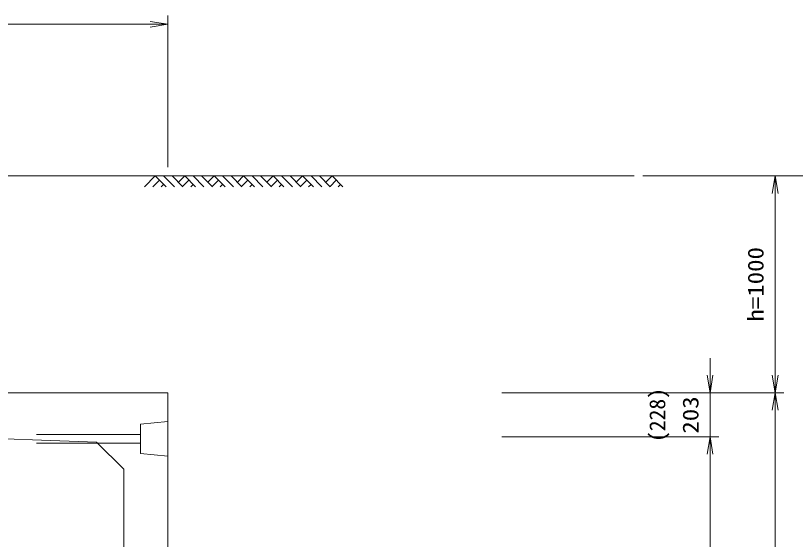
# Model space of a CAD drawing. Units: millimetres at full size; details may follow other scales. Extents: x 0 to 33600, y 27760 to 51520.
# Drawn here: x 25194 to 28788, y 45093 to 47510 of the extents above; entities that cross this region are included whole.
import ezdxf
from ezdxf.enums import TextEntityAlignment as Align

# ---------------------------------------------------------------- set-up
doc = ezdxf.new("R2010")
doc.units = ezdxf.units.MM
doc.header["$LTSCALE"] = 80.0044
doc.linetypes.add('DASHED_SPACED', pattern=[12, 6, -6])
for name, color, linetype, lineweight in [('0_2', 4, 'Continuous', 13), ('寸法', 6, 'Continuous', 13), ('ﾊｯﾁﾝｸﾞ', 4, 'Continuous', 9)]:
    doc.layers.add(name, color=color, linetype=linetype, lineweight=lineweight)
doc.styles.add('ＭＳ ゴシック', font='')
doc.styles.get('ＭＳ ゴシック').set_extended_font_data('MS Gothic')

# ---------------------------------------------------------------- blocks, each defined once
blk = doc.blocks.new('open_arrow')
at = {"color": 0, "linetype": 'Continuous', "lineweight": -2}
blk.add_lwpolyline([(7.5, 1.25), (0, 0), (7.5, -1.25)], dxfattribs=at)

msp = doc.modelspace()

# ---------------------------------------------------------------- linework, layer by layer
at = {"layer": '0_2'}
msp.add_line((28045, 46770), (19545, 46770), dxfattribs=at)
at = {"layer": '0_2', "linetype": 'DASHED_SPACED'}
for p, q in [((25770, 45577), (24890, 45577)), ((25770, 45537), (24890, 45537))]:
    msp.add_line(p, q, dxfattribs=at)
at = {"layer": '0_2', "color": 3}
msp.add_lwpolyline([(24890, 45770), (25895, 45770), (25895, 43314), (24890, 43314)], close=True, dxfattribs=at)
at = {"layer": '0_2', "linetype": 'DASHED_SPACED'}
msp.add_lwpolyline([(25895, 45477), (25770, 45489.5), (25770, 45624.5), (25895, 45637)], close=True, dxfattribs=at)
at = {"layer": '0_2', "color": 3}
msp.add_lwpolyline([(24890, 45567), (25567, 45542), (25692, 45417), (25692, 43667), (25567, 43542), (24890, 43517)], dxfattribs=at)
at = {"layer": '寸法'}
for p, q in [((25895, 46810), (25895, 47510)), ((25895, 47470), (22572.5, 47470)), ((28085, 46770), (29035, 46770)), ((28085, 46770), (28735, 46770)), ((28695, 45770), (28695, 46770)), ((28395, 45407), (28395, 45930)), ((27435, 45770), (28735, 45770)), ((27435, 45770), (28735, 45770)), ((27435, 45770), (28435, 45770)), ((28695, 45770), (28695, 43314)), ((27435, 45567), (28435, 45567)), ((27435, 45567), (28435, 45567)), ((28395, 45567), (28395, 43517))]:
    msp.add_line(p, q, dxfattribs=at)
at = {"layer": 'ﾊｯﾁﾝｸﾞ'}
for p, q in [((25787.35, 46720), (25837.35, 46770)), ((25837.35, 46770), (25887.35, 46720)), ((25876.24, 46770), (25926.24, 46720)), ((25915.13, 46770), (25965.13, 46720)), ((25944.18, 46740.95), (25973.24, 46770)), ((25973.24, 46770), (26023.24, 46720)), ((26012.13, 46770), (26062.13, 46720)), ((26051.02, 46770), (26101.02, 46720)), ((26080.07, 46740.95), (26109.12, 46770)), ((26109.12, 46770), (26159.12, 46720)), ((26148.01, 46770), (26198.01, 46720)), ((26186.9, 46770), (26236.9, 46720)), ((26215.95, 46740.95), (26245, 46770)), ((26245, 46770), (26295, 46720)), ((26283.89, 46770), (26333.89, 46720)), ((26322.78, 46770), (26372.78, 46720)), ((26351.83, 46740.95), (26380.88, 46770)), ((26380.88, 46770), (26430.88, 46720)), ((26419.77, 46770), (26469.77, 46720)), ((26458.66, 46770), (26508.66, 46720)), ((26487.71, 46740.95), (26516.76, 46770)), ((26516.76, 46770), (26566.76, 46720)), ((26555.65, 46770), (26605.65, 46720)), ((26594.54, 46770), (26644.54, 46720)), ((26623.59, 46740.95), (26652.65, 46770)), ((26652.65, 46770), (26702.65, 46720)), ((25826.24, 46720), (25856.8, 46750.56)), ((25865.13, 46720), (25876.24, 46731.11)), ((25963.63, 46721.5), (25992.68, 46750.56)), ((26001.02, 46720), (26012.13, 46731.11)), ((26099.51, 46721.5), (26128.56, 46750.56)), ((26136.9, 46720), (26148.01, 46731.11)), ((26235.39, 46721.5), (26264.44, 46750.56)), ((26272.78, 46720), (26283.89, 46731.11)), ((26371.28, 46721.5), (26400.33, 46750.56)), ((26408.66, 46720), (26419.77, 46731.11)), ((26507.16, 46721.5), (26536.21, 46750.56)), ((26544.54, 46720), (26555.65, 46731.11)), ((26643.04, 46721.5), (26672.09, 46750.56)), ((26680.43, 46720), (26691.54, 46731.11))]:
    msp.add_line(p, q, dxfattribs=at)

# ---------------------------------------------------------------- block references
at = {"layer": '寸法', "xscale": 10.7, "yscale": 10.7}
for p, rotation in [((25895, 47470), 180), ((28695, 46770), 270), ((28395, 45770), 90), ((28695, 45770), 90), ((28695, 45770), 270), ((28395, 45567), 270), ((28395, 45567), 270)]:
    msp.add_blockref('open_arrow', p, dxfattribs=dict(at, rotation=rotation))

# ---------------------------------------------------------------- texts
at = {"layer": '寸法', "style": 'ＭＳ ゴシック', "width": 1.15}
for s, p in [('h=1000', (28605, 46270)), ('203', (28305, 45667))]:
    msp.add_text(s, height=73.31, rotation=90, dxfattribs=at).set_placement(p, align=Align.MIDDLE_CENTER)
at = {"layer": '寸法', "color": 3, "style": 'ＭＳ ゴシック'}
msp.add_text('(228)', height=73.31, rotation=90, dxfattribs=at).set_placement((28115, 45667), align=Align.TOP_CENTER)

doc.saveas('drawing.dxf')
